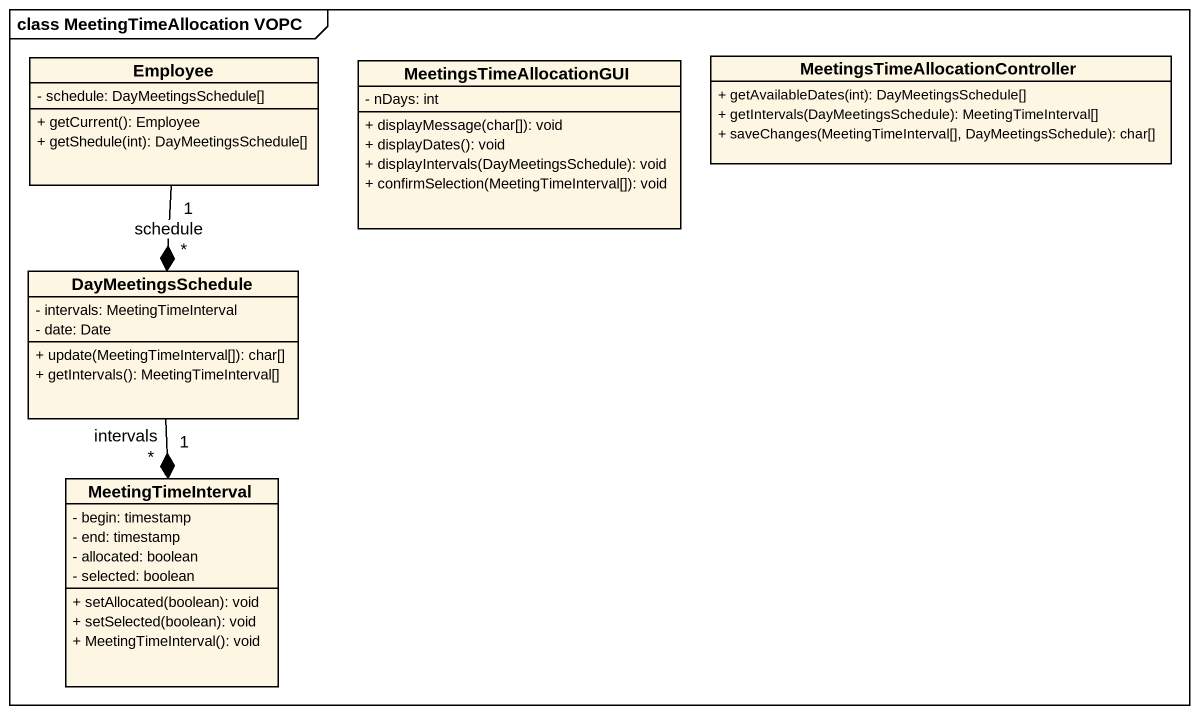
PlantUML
@startuml
mainframe class MeetingTimeAllocation VOPC
hide circle
hide empty members
skinparam classAttributeIconSize 0
class Employee {
  - schedule: DayMeetingsSchedule[]
  + getCurrent(): Employee
  + getShedule(int): DayMeetingsSchedule[]
}
class MeetingsTimeAllocationGUI {
  - nDays: int
  + displayMessage(char[]): void
  + displayDates(): void
  + displayIntervals(DayMeetingsSchedule): void
  + confirmSelection(MeetingTimeInterval[]): void
}
class "MeetingsTimeAllocationController" as MeetingsTimeAllocationContro {
  + getAvailableDates(int): DayMeetingsSchedule[]
  + getIntervals(DayMeetingsSchedule): MeetingTimeInterval[]
  + saveChanges(MeetingTimeInterval[], DayMeetingsSchedule): char[]
}
class DayMeetingsSchedule {
  - intervals: MeetingTimeInterval
  - date: Date
  + update(MeetingTimeInterval[]): char[]
  + getIntervals(): MeetingTimeInterval[]
}
class MeetingTimeInterval {
  - begin: timestamp
  - end: timestamp
  - allocated: boolean
  - selected: boolean
  + setAllocated(boolean): void
  + setSelected(boolean): void
  + MeetingTimeInterval(): void
}
Employee "1" --* "*" DayMeetingsSchedule : schedule
DayMeetingsSchedule "1" --* "*" MeetingTimeInterval : intervals
@enduml
